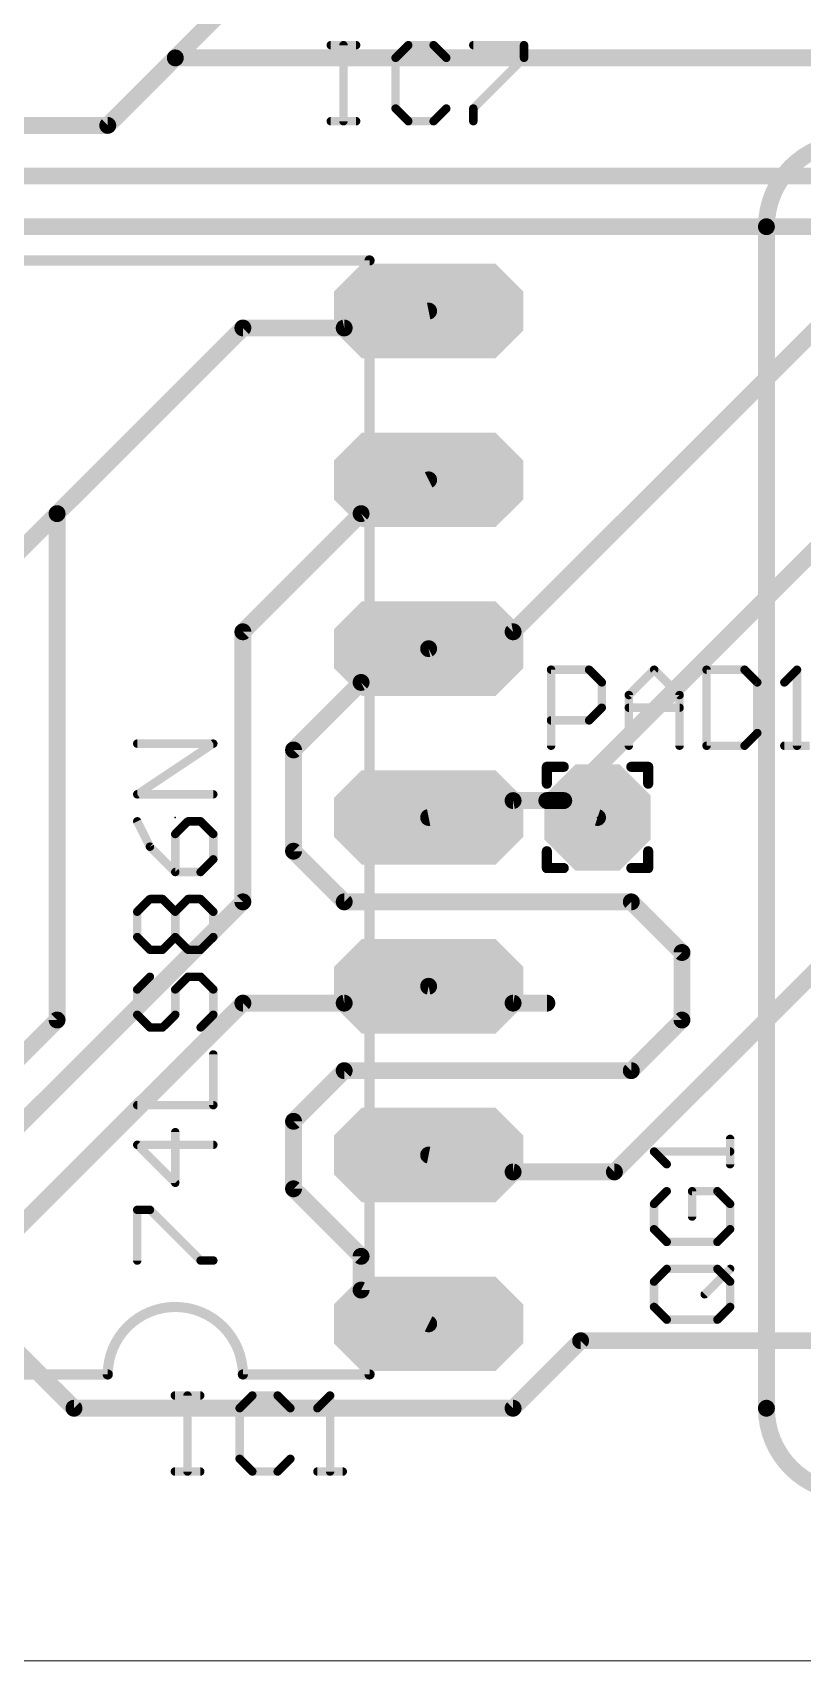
# Model space of a CAD drawing. Extents: x 0 to 127, y -4 to 62.
# Drawn here: x 44.84 to 56.42, y 0 to 24.51 of the extents above; entities that cross this region are included whole.
import ezdxf

# ---------------------------------------------------------------- set-up
doc = ezdxf.new("R2010")
doc.units = 0
for name, color, linetype in [('16', 172, 'CONTINUOUS'), ('17', 92, 'CONTINUOUS'), ('20', 7, 'CONTINUOUS'), ('21', 253, 'CONTINUOUS'), ('23', 7, 'CONTINUOUS'), ('25', 253, 'CONTINUOUS'), ('27', 253, 'CONTINUOUS'), ('51', 253, 'CONTINUOUS')]:
    doc.layers.add(name, color=color, linetype=linetype)

# ---------------------------------------------------------------- blocks, each defined once
blk = doc.blocks.new('LONGP100')
at = {"const_width": 0.5}
blk.add_lwpolyline([(-0.75, -0.1036), (-0.75, 0.1036), (-0.6036, 0.25), (0.6036, 0.25), (0.75, 0.1036), (0.75, -0.1036), (0.6036, -0.25), (-0.6036, -0.25), (-0.75, -0.1036), (-0.75, 0.1036)], dxfattribs=at)
blk = doc.blocks.new('OCTAGONP')
at = {"const_width": 0.5}
blk.add_lwpolyline([(-0.25, -0.1036), (-0.25, 0.1036), (-0.1036, 0.25), (0.1036, 0.25), (0.25, 0.1036), (0.25, -0.1036), (0.1036, -0.25), (-0.1036, -0.25), (-0.25, -0.1036), (-0.25, 0.1036)], dxfattribs=at)

msp = doc.modelspace()

# ---------------------------------------------------------------- linework, layer by layer
at = {"layer": '16', "const_width": 0.254}
for points in [[(46.99, 24.13), (47.752, 24.892)], [(45.974, 23.114), (46.99, 24.13)], [(46.99, 24.13), (58.42, 24.13)], [(30.734, 23.114), (45.974, 23.114)], [(41.148, 22.352), (59.182, 22.352)], [(41.91, 21.59), (58.928, 21.59)], [(49.53, 20.066), (50.8, 20.32)], [(45.212, 17.272), (48.006, 20.066)], [(48.006, 20.066), (49.53, 20.066)], [(52.07, 15.494), (56.642, 20.066)], [(59.69, 19.812), (52.832, 12.954)], [(49.784, 17.272), (50.8, 17.78)], [(44.45, 16.51), (45.212, 17.272)], [(45.212, 17.272), (45.212, 9.652)], [(48.006, 15.494), (49.784, 17.272)], [(48.006, 11.43), (48.006, 15.494)], [(50.8, 15.24), (52.07, 15.494)], [(49.784, 14.732), (50.8, 15.24)], [(48.768, 13.716), (49.784, 14.732)], [(60.452, 14.224), (53.594, 7.366)], [(48.768, 12.192), (48.768, 13.716)], [(52.07, 12.954), (50.8, 12.7)], [(52.578, 12.954), (52.07, 12.954)], [(52.832, 12.954), (52.578, 12.954)], [(52.578, 12.954), (53.34, 12.7)], [(49.53, 11.43), (48.768, 12.192)], [(44.45, 7.874), (48.006, 11.43)], [(53.848, 11.43), (49.53, 11.43)], [(54.61, 10.668), (53.848, 11.43)], [(54.61, 9.652), (54.61, 10.668)], [(49.53, 9.906), (50.8, 10.16)], [(50.8, 10.16), (52.07, 9.906)], [(44.45, 6.35), (48.006, 9.906)], [(48.006, 9.906), (49.53, 9.906)], [(52.07, 9.906), (52.578, 9.906)], [(45.212, 9.652), (44.45, 8.89)], [(53.848, 8.89), (54.61, 9.652)], [(48.768, 8.128), (49.53, 8.89)], [(49.53, 8.89), (53.848, 8.89)], [(48.768, 7.112), (48.768, 8.128)], [(52.07, 7.366), (50.8, 7.62)], [(53.594, 7.366), (52.07, 7.366)], [(49.784, 6.096), (48.768, 7.112)], [(49.784, 5.588), (49.784, 6.096)], [(49.784, 5.588), (50.8, 5.08)], [(44.45, 4.826), (45.466, 3.81)], [(52.07, 3.81), (53.086, 4.826)], [(53.086, 4.826), (57.912, 4.826)], [(45.466, 3.81), (52.07, 3.81)]]:
    msp.add_lwpolyline(points, dxfattribs=at)
at = {"layer": '16', "const_width": 0.127}
for points in [[(46.99, 24.1935, 1), (46.99, 24.0665)], [(46.9451, 24.1749, 1), (47.0349, 24.0851)], [(47.0349, 24.0851, 1), (46.9451, 24.1749)], [(45.9291, 23.1589, 1), (46.0189, 23.0691)], [(45.974, 23.0505, 1), (45.974, 23.1775)], [(50.8125, 20.2577, 1), (50.7875, 20.3823)], [(48.006, 20.1295, 1), (48.006, 20.0025)], [(48.0509, 20.0211, 1), (47.9611, 20.1109)], [(49.5175, 20.1283, 1), (49.5425, 20.0037)], [(49.53, 20.0025, 1), (49.53, 20.1295)], [(50.8284, 17.7232, 1), (50.7716, 17.8368)], [(45.2755, 17.272, 1), (45.1485, 17.272)], [(45.1671, 17.3169, 1), (45.2569, 17.2271)], [(45.2569, 17.2271, 1), (45.1671, 17.3169)], [(49.7556, 17.3288, 1), (49.8124, 17.2152)], [(49.8289, 17.2271, 1), (49.7391, 17.3169)], [(48.0695, 15.494, 1), (47.9425, 15.494)], [(47.9611, 15.5389, 1), (48.0509, 15.4491)], [(52.0251, 15.5389, 1), (52.1149, 15.4491)], [(52.0825, 15.4317, 1), (52.0575, 15.5563)], [(50.7875, 15.3023, 1), (50.8125, 15.1777)], [(50.8284, 15.1832, 1), (50.7716, 15.2968)], [(49.7556, 14.7888, 1), (49.8124, 14.6752)], [(49.8289, 14.6871, 1), (49.7391, 14.7769)], [(48.8315, 13.716, 1), (48.7045, 13.716)], [(48.7231, 13.7609, 1), (48.8129, 13.6711)], [(52.07, 13.0175, 1), (52.07, 12.8905)], [(52.0825, 12.8917, 1), (52.0575, 13.0163)], [(52.578, 13.0175, 1), (52.578, 12.8905)], [(52.5981, 13.0142, 1), (52.5579, 12.8938)], [(52.578, 12.8905, 1), (52.578, 13.0175)], [(52.7871, 12.9989, 1), (52.8769, 12.9091)], [(52.832, 12.8905, 1), (52.832, 13.0175)], [(50.7875, 12.7623, 1), (50.8125, 12.6377)], [(53.3199, 12.6398, 1), (53.3601, 12.7602)], [(48.8129, 12.2369, 1), (48.7231, 12.1471)], [(48.7045, 12.192, 1), (48.8315, 12.192)], [(48.0509, 11.3851, 1), (47.9611, 11.4749)], [(49.53, 11.4935, 1), (49.53, 11.3665)], [(49.4851, 11.3851, 1), (49.5749, 11.4749)], [(53.8929, 11.4749, 1), (53.8031, 11.3851)], [(53.848, 11.3665, 1), (53.848, 11.4935)], [(47.9425, 11.43, 1), (48.0695, 11.43)], [(54.6735, 10.668, 1), (54.5465, 10.668)], [(54.5651, 10.6231, 1), (54.6549, 10.7129)], [(50.8125, 10.2223, 1), (50.7875, 10.0977)], [(50.8125, 10.0977, 1), (50.7875, 10.2223)], [(48.006, 9.9695, 1), (48.006, 9.8425)], [(48.0509, 9.8611, 1), (47.9611, 9.9509)], [(49.5175, 9.9683, 1), (49.5425, 9.8437)], [(49.53, 9.8425, 1), (49.53, 9.9695)], [(52.07, 9.9695, 1), (52.07, 9.8425)], [(52.0575, 9.8437, 1), (52.0825, 9.9683)], [(52.578, 9.8425, 1), (52.578, 9.9695)], [(45.1485, 9.652, 1), (45.2755, 9.652)], [(45.2569, 9.6071, 1), (45.1671, 9.6969)], [(54.5465, 9.652, 1), (54.6735, 9.652)], [(54.6549, 9.6071, 1), (54.5651, 9.6969)], [(49.53, 8.9535, 1), (49.53, 8.8265)], [(49.5749, 8.8451, 1), (49.4851, 8.9349)], [(53.8031, 8.9349, 1), (53.8929, 8.8451)], [(53.848, 8.8265, 1), (53.848, 8.9535)], [(48.8315, 8.128, 1), (48.7045, 8.128)], [(48.7231, 8.1729, 1), (48.8129, 8.0831)], [(50.8125, 7.6823, 1), (50.7875, 7.5577)], [(52.07, 7.4295, 1), (52.07, 7.3025)], [(52.0575, 7.3037, 1), (52.0825, 7.4283)], [(53.5491, 7.4109, 1), (53.6389, 7.3211)], [(53.594, 7.3025, 1), (53.594, 7.4295)], [(48.8129, 7.1569, 1), (48.7231, 7.0671)], [(48.7045, 7.112, 1), (48.8315, 7.112)], [(49.8475, 6.096, 1), (49.7205, 6.096)], [(49.7391, 6.0511, 1), (49.8289, 6.1409)], [(49.8124, 5.6448, 1), (49.7556, 5.5312)], [(49.7205, 5.588, 1), (49.8475, 5.588)], [(50.7716, 5.0232, 1), (50.8284, 5.1368)], [(53.086, 4.8895, 1), (53.086, 4.7625)], [(53.1309, 4.7811, 1), (53.0411, 4.8709)], [(45.466, 3.8735, 1), (45.466, 3.7465)], [(52.07, 3.7465, 1), (52.07, 3.8735)], [(45.4211, 3.7651, 1), (45.5109, 3.8549)], [(52.0251, 3.8549, 1), (52.1149, 3.7651)]]:
    msp.add_lwpolyline(points, format="xyb", dxfattribs=at)
at = {"layer": '20'}
msp.add_line((17.653, 0), (126.985, 0.038), dxfattribs=at)
at = {"layer": '21'}
for points, const_width in [([(57.15, 22.86, 0.4142), (55.88, 21.59)], 0.254), ([(55.9435, 21.59, 1), (55.8165, 21.59)], 0.127), ([(55.8165, 21.59, 1), (55.9435, 21.59)], 0.127), ([(49.9491, 21.082, 1), (49.8729, 21.082)], 0.0762), ([(49.911, 21.0439, 1), (49.911, 21.1201)], 0.0762), ([(52.578, 13.5001, 1), (52.578, 13.4239)], 0.0762), ([(52.6161, 13.462, 1), (52.5399, 13.462)], 0.0762), ([(52.832, 13.4239, 1), (52.832, 13.5001)], 0.0762), ([(53.848, 13.5001, 1), (53.848, 13.4239)], 0.0762), ([(54.1401, 13.462, 1), (54.0639, 13.462)], 0.0762), ([(54.102, 13.4239, 1), (54.102, 13.5001)], 0.0762), ([(52.5399, 13.208, 1), (52.6161, 13.208)], 0.0762), ([(54.0639, 13.208, 1), (54.1401, 13.208)], 0.0762), ([(52.6161, 12.192, 1), (52.5399, 12.192)], 0.0762), ([(54.1401, 12.192, 1), (54.0639, 12.192)], 0.0762), ([(52.578, 11.9761, 1), (52.578, 11.8999)], 0.0762), ([(52.832, 11.8999, 1), (52.832, 11.9761)], 0.0762), ([(53.848, 11.9761, 1), (53.848, 11.8999)], 0.0762), ([(54.102, 11.8999, 1), (54.102, 11.9761)], 0.0762), ([(52.5399, 11.938, 1), (52.6161, 11.938)], 0.0762), ([(54.0639, 11.938, 1), (54.1401, 11.938)], 0.0762), ([(48.006, 4.318, 1), (45.974, 4.318)], 0.1524), ([(45.9359, 4.318, 1), (46.0121, 4.318)], 0.0762), ([(45.974, 4.2799, 1), (45.974, 4.3561)], 0.0762), ([(48.006, 4.3561, 1), (48.006, 4.2799)], 0.0762), ([(47.9679, 4.318, 1), (48.0441, 4.318)], 0.0762), ([(49.8729, 4.318, 1), (49.9491, 4.318)], 0.0762), ([(49.911, 4.2799, 1), (49.911, 4.3561)], 0.0762), ([(55.88, 3.81, 0.4142), (57.15, 2.54)], 0.254), ([(55.9435, 3.81, 1), (55.8165, 3.81)], 0.127), ([(55.8165, 3.81, 1), (55.9435, 3.81)], 0.127)]:
    msp.add_lwpolyline(points, format="xyb", dxfattribs=dict(at, const_width=const_width))
for points, const_width in [([(55.88, 21.59), (55.88, 3.81)], 0.254), ([(44.069, 21.082), (49.911, 21.082)], 0.1524), ([(49.911, 4.318), (49.911, 21.082)], 0.1524), ([(52.578, 13.462), (52.832, 13.462)], 0.1524), ([(52.578, 13.462), (52.578, 13.208)], 0.1524), ([(54.102, 13.462), (53.848, 13.462)], 0.1524), ([(54.102, 13.462), (54.102, 13.208)], 0.1524), ([(52.578, 11.938), (52.578, 12.192)], 0.1524), ([(54.102, 12.192), (54.102, 11.938)], 0.1524), ([(52.832, 11.938), (52.578, 11.938)], 0.1524), ([(54.102, 11.938), (53.848, 11.938)], 0.1524), ([(44.069, 4.318), (45.974, 4.318)], 0.1524), ([(49.911, 4.318), (48.006, 4.318)], 0.1524)]:
    msp.add_lwpolyline(points, dxfattribs=dict(at, const_width=const_width))
at = {"layer": '23'}
for p in [(46.99, 12.7), (53.34, 12.7)]:
    msp.add_point(p, dxfattribs=at)
at = {"layer": '25', "const_width": 0.127}
for points in [[(49.3283, 24.3214), (49.7096, 24.3214)], [(49.5189, 23.1775), (49.5189, 24.3214)], [(50.4933, 24.3214), (50.3027, 24.1308)], [(50.8746, 24.3214), (50.4933, 24.3214)], [(51.0653, 24.1308), (50.8746, 24.3214)], [(51.472, 24.3214), (52.2346, 24.3214)], [(52.2346, 24.3214), (52.2346, 24.1308)], [(50.3027, 24.1308), (50.3027, 23.3681)], [(52.2346, 24.1308), (51.472, 23.3681)], [(50.3027, 23.3681), (50.4933, 23.1775)], [(50.8746, 23.1775), (51.0653, 23.3681)], [(51.472, 23.3681), (51.472, 23.1775)], [(49.3283, 23.1775), (49.7096, 23.1775)], [(50.4933, 23.1775), (50.8746, 23.1775)], [(52.6415, 13.7795), (52.6415, 14.9234)], [(52.6415, 14.9234), (53.2134, 14.9234)], [(53.2134, 14.9234), (53.4041, 14.7328)], [(53.8108, 14.5421), (54.1921, 14.9234)], [(54.1921, 14.9234), (54.5734, 14.5421)], [(54.9801, 14.9234), (54.9801, 13.7795)], [(55.552, 14.9234), (54.9801, 14.9234)], [(55.7427, 14.7328), (55.552, 14.9234)], [(56.1494, 14.7328), (56.34, 14.9234)], [(56.34, 14.9234), (56.34, 13.7795)], [(53.4041, 14.7328), (53.4041, 14.3514)], [(55.7427, 13.9701), (55.7427, 14.7328)], [(53.8108, 13.7795), (53.8108, 14.5421)], [(54.5734, 14.5421), (54.5734, 13.7795)], [(53.2134, 14.1608), (52.6415, 14.1608)], [(53.4041, 14.3514), (53.2134, 14.1608)], [(53.8108, 14.3514), (54.5734, 14.3514)], [(55.552, 13.7795), (55.7427, 13.9701)], [(54.9801, 13.7795), (55.552, 13.7795)], [(56.1494, 13.7795), (56.5307, 13.7795)], [(55.3339, 7.4821), (55.3339, 7.8634)], [(54.3806, 7.4821), (54.19, 7.6727)], [(54.19, 7.6727), (55.3339, 7.6727)], [(54.3806, 7.0754), (54.19, 6.8847)], [(55.1433, 7.0754), (54.762, 7.0754)], [(54.762, 7.0754), (54.762, 6.6941)], [(55.3339, 6.8847), (55.1433, 7.0754)], [(54.19, 6.8847), (54.19, 6.5034)], [(55.3339, 6.5034), (55.3339, 6.8847)], [(54.19, 6.5034), (54.3806, 6.3128)], [(54.3806, 6.3128), (55.1433, 6.3128)], [(55.1433, 6.3128), (55.3339, 6.5034)], [(54.19, 5.7154), (54.3806, 5.9061)], [(54.3806, 5.9061), (55.1433, 5.9061)], [(54.9526, 5.5248), (55.3339, 5.9061)], [(55.1433, 5.9061), (55.3339, 5.7154)], [(54.19, 5.3341), (54.19, 5.7154)], [(55.3339, 5.7154), (55.3339, 5.3341)], [(54.3806, 5.1435), (54.19, 5.3341)], [(55.3339, 5.3341), (55.1433, 5.1435)], [(55.1433, 5.1435), (54.3806, 5.1435)], [(46.9832, 4.0014), (47.3645, 4.0014)], [(47.1738, 2.8575), (47.1738, 4.0014)], [(48.1482, 4.0014), (47.9576, 3.8108)], [(48.5295, 4.0014), (48.1482, 4.0014)], [(48.7202, 3.8108), (48.5295, 4.0014)], [(49.1269, 3.8108), (49.3175, 4.0014)], [(49.3175, 4.0014), (49.3175, 2.8575)], [(47.9576, 3.8108), (47.9576, 3.0481)], [(47.9576, 3.0481), (48.1482, 2.8575)], [(48.5295, 2.8575), (48.7202, 3.0481)], [(46.9832, 2.8575), (47.3645, 2.8575)], [(48.1482, 2.8575), (48.5295, 2.8575)], [(49.1269, 2.8575), (49.5082, 2.8575)]]:
    msp.add_lwpolyline(points, dxfattribs=at)
at = {"layer": '25', "const_width": 0.0635}
for points in [[(49.3283, 24.3531, 1), (49.3283, 24.2897)], [(49.5507, 24.3214, 1), (49.4872, 24.3214)], [(49.7096, 24.2897, 1), (49.7096, 24.3531)], [(50.4933, 24.3531, 1), (50.4933, 24.2897)], [(50.5158, 24.2989, 1), (50.4708, 24.3439)], [(50.897, 24.3439, 1), (50.8522, 24.2989)], [(50.8746, 24.2897, 1), (50.8746, 24.3531)], [(51.472, 24.3531, 1), (51.472, 24.2897)], [(52.2664, 24.3214, 1), (52.2028, 24.3214)], [(52.2346, 24.2897, 1), (52.2346, 24.3531)], [(50.3345, 24.1308, 1), (50.2709, 24.1308)], [(50.2802, 24.1533, 1), (50.3252, 24.1083)], [(51.0429, 24.1083, 1), (51.0877, 24.1533)], [(52.2028, 24.1308, 1), (52.2664, 24.1308)], [(52.2571, 24.1084, 1), (52.2121, 24.1532)], [(50.3252, 23.3906, 1), (50.2802, 23.3456)], [(50.2709, 23.3681, 1), (50.3345, 23.3681)], [(51.0877, 23.3456, 1), (51.0429, 23.3906)], [(51.5038, 23.3681, 1), (51.4402, 23.3681)], [(51.4495, 23.3905, 1), (51.4945, 23.3457)], [(49.3283, 23.2093, 1), (49.3283, 23.1458)], [(49.4872, 23.1775, 1), (49.5507, 23.1775)], [(49.7096, 23.1458, 1), (49.7096, 23.2093)], [(50.4933, 23.2093, 1), (50.4933, 23.1458)], [(50.4708, 23.155, 1), (50.5158, 23.2)], [(50.8522, 23.2, 1), (50.897, 23.155)], [(50.8746, 23.1458, 1), (50.8746, 23.2093)], [(51.4402, 23.1775, 1), (51.5038, 23.1775)], [(52.6733, 14.9234, 1), (52.6097, 14.9234)], [(52.6415, 14.9552, 1), (52.6415, 14.8917)], [(53.2358, 14.9459, 1), (53.191, 14.9009)], [(53.2134, 14.8917, 1), (53.2134, 14.9552)], [(54.2146, 14.9459, 1), (54.1696, 14.9009)], [(54.2146, 14.9009, 1), (54.1696, 14.9459)], [(55.0119, 14.9234, 1), (54.9483, 14.9234)], [(54.9801, 14.9552, 1), (54.9801, 14.8917)], [(55.5744, 14.9459, 1), (55.5296, 14.9009)], [(55.552, 14.8917, 1), (55.552, 14.9552)], [(56.3718, 14.9234, 1), (56.3083, 14.9234)], [(56.3625, 14.9009, 1), (56.3175, 14.9459)], [(53.4359, 14.7328, 1), (53.3723, 14.7328)], [(53.3817, 14.7103, 1), (53.4265, 14.7553)], [(55.7745, 14.7328, 1), (55.7109, 14.7328)], [(55.7203, 14.7103, 1), (55.7651, 14.7553)], [(56.1269, 14.7553, 1), (56.1719, 14.7103)], [(53.7883, 14.5646, 1), (53.8333, 14.5196)], [(53.8426, 14.5421, 1), (53.779, 14.5421)], [(54.6052, 14.5421, 1), (54.5416, 14.5421)], [(54.5509, 14.5196, 1), (54.5959, 14.5646)], [(52.6415, 14.1926, 1), (52.6415, 14.129)], [(53.2134, 14.129, 1), (53.2134, 14.1926)], [(53.3723, 14.3514, 1), (53.4359, 14.3514)], [(53.4265, 14.3289, 1), (53.3817, 14.3739)], [(53.8108, 14.3832, 1), (53.8108, 14.3196)], [(54.5734, 14.3196, 1), (54.5734, 14.3832)], [(53.191, 14.1833, 1), (53.2358, 14.1383)], [(55.7109, 13.9701, 1), (55.7745, 13.9701)], [(55.7651, 13.9476, 1), (55.7203, 13.9926)], [(52.6097, 13.7795, 1), (52.6733, 13.7795)], [(53.779, 13.7795, 1), (53.8426, 13.7795)], [(54.5416, 13.7795, 1), (54.6052, 13.7795)], [(54.9801, 13.8113, 1), (54.9801, 13.7478)], [(54.9483, 13.7795, 1), (55.0119, 13.7795)], [(55.5296, 13.802, 1), (55.5744, 13.757)], [(55.552, 13.7478, 1), (55.552, 13.8113)], [(56.1494, 13.8113, 1), (56.1494, 13.7478)], [(56.3083, 13.7795, 1), (56.3718, 13.7795)], [(55.3657, 7.8634, 1), (55.3021, 7.8634)], [(54.2125, 7.6952, 1), (54.1675, 7.6502)], [(54.19, 7.7045, 1), (54.19, 7.641)], [(55.3339, 7.641, 1), (55.3339, 7.7045)], [(54.3581, 7.4596, 1), (54.4031, 7.5046)], [(55.3021, 7.4821, 1), (55.3657, 7.4821)], [(54.4031, 7.053, 1), (54.3581, 7.0978)], [(54.7938, 7.0754, 1), (54.7302, 7.0754)], [(54.762, 7.1071, 1), (54.762, 7.0437)], [(55.1658, 7.0978, 1), (55.1208, 7.053)], [(55.1433, 7.0437, 1), (55.1433, 7.1071)], [(54.2218, 6.8847, 1), (54.1583, 6.8847)], [(54.1675, 6.9071, 1), (54.2125, 6.8623)], [(55.3657, 6.8847, 1), (55.3021, 6.8847)], [(55.3114, 6.8623, 1), (55.3564, 6.9071)], [(54.7302, 6.6941, 1), (54.7938, 6.6941)], [(54.2125, 6.5259, 1), (54.1675, 6.4809)], [(54.1583, 6.5034, 1), (54.2218, 6.5034)], [(54.3806, 6.3445, 1), (54.3806, 6.2811)], [(55.1433, 6.2811, 1), (55.1433, 6.3445)], [(55.3021, 6.5034, 1), (55.3657, 6.5034)], [(55.3564, 6.4809, 1), (55.3114, 6.5259)], [(54.3581, 6.2903, 1), (54.4031, 6.3353)], [(55.1208, 6.3353, 1), (55.1658, 6.2903)], [(54.3806, 5.9379, 1), (54.3806, 5.8744)], [(54.4031, 5.8837, 1), (54.3581, 5.9285)], [(55.1658, 5.9285, 1), (55.1208, 5.8837)], [(55.1433, 5.8744, 1), (55.1433, 5.9379)], [(55.3564, 5.8836, 1), (55.3114, 5.9286)], [(54.2218, 5.7154, 1), (54.1583, 5.7154)], [(54.1675, 5.7378, 1), (54.2125, 5.693)], [(55.3657, 5.7154, 1), (55.3021, 5.7154)], [(55.3114, 5.693, 1), (55.3564, 5.7378)], [(54.2125, 5.3566, 1), (54.1675, 5.3116)], [(54.9301, 5.5473, 1), (54.9751, 5.5023)], [(55.3564, 5.3116, 1), (55.3114, 5.3566)], [(54.1583, 5.3341, 1), (54.2218, 5.3341)], [(54.3806, 5.1753, 1), (54.3806, 5.1118)], [(54.3581, 5.121, 1), (54.4031, 5.166)], [(55.1208, 5.166, 1), (55.1658, 5.121)], [(55.1433, 5.1118, 1), (55.1433, 5.1753)], [(55.3021, 5.3341, 1), (55.3657, 5.3341)], [(46.9832, 4.0332, 1), (46.9832, 3.9697)], [(47.2056, 4.0014, 1), (47.142, 4.0014)], [(47.3645, 3.9697, 1), (47.3645, 4.0332)], [(48.1482, 4.0332, 1), (48.1482, 3.9697)], [(48.1707, 3.9789, 1), (48.1257, 4.0239)], [(48.5519, 4.0239, 1), (48.5071, 3.9789)], [(48.5295, 3.9697, 1), (48.5295, 4.0332)], [(49.3493, 4.0014, 1), (49.2858, 4.0014)], [(49.34, 3.9789, 1), (49.295, 4.0239)], [(47.9894, 3.8108, 1), (47.9258, 3.8108)], [(47.9351, 3.8333, 1), (47.9801, 3.7883)], [(48.6978, 3.7883, 1), (48.7426, 3.8333)], [(49.1044, 3.8333, 1), (49.1494, 3.7883)], [(47.9801, 3.0706, 1), (47.9351, 3.0256)], [(47.9258, 3.0481, 1), (47.9894, 3.0481)], [(48.7426, 3.0256, 1), (48.6978, 3.0706)], [(46.9832, 2.8893, 1), (46.9832, 2.8257)], [(47.142, 2.8575, 1), (47.2056, 2.8575)], [(47.3645, 2.8257, 1), (47.3645, 2.8893)], [(48.1482, 2.8893, 1), (48.1482, 2.8257)], [(48.1257, 2.835, 1), (48.1707, 2.88)], [(48.5071, 2.88, 1), (48.5519, 2.835)], [(48.5295, 2.8257, 1), (48.5295, 2.8893)], [(49.1269, 2.8893, 1), (49.1269, 2.8257)], [(49.2858, 2.8575, 1), (49.3493, 2.8575)], [(49.5082, 2.8257, 1), (49.5082, 2.8893)]]:
    msp.add_lwpolyline(points, format="xyb", dxfattribs=at)
at = {"layer": '27', "const_width": 0.0635}
for points in [[(46.4176, 13.8427, 1), (46.4176, 13.7792)], [(47.5791, 13.7845, 1), (47.5439, 13.8373)], [(47.5615, 13.7792, 1), (47.5615, 13.8427)], [(46.4176, 13.0801, 1), (46.4176, 13.0166)], [(46.4, 13.0747, 1), (46.4352, 13.0219)], [(47.5615, 13.0166, 1), (47.5615, 13.0801)], [(46.446, 12.6558, 1), (46.3892, 12.6274)], [(47.0214, 12.4509, 1), (46.9579, 12.4509)], [(46.9671, 12.4733, 1), (47.0121, 12.4285)], [(47.1802, 12.6734, 1), (47.1802, 12.6099)], [(47.2027, 12.6192, 1), (47.1577, 12.664)], [(47.3934, 12.664, 1), (47.3484, 12.6192)], [(47.3709, 12.6099, 1), (47.3709, 12.6734)], [(47.5933, 12.4509, 1), (47.5298, 12.4509)], [(47.539, 12.4285, 1), (47.584, 12.4733)], [(46.6306, 12.2828, 1), (46.5858, 12.2378)], [(46.5798, 12.2461, 1), (46.6366, 12.2745)], [(47.5298, 12.0696, 1), (47.5933, 12.0696)], [(47.584, 12.0471, 1), (47.539, 12.0921)], [(46.9896, 11.9108, 1), (46.9896, 11.8473)], [(46.9579, 11.879, 1), (47.0214, 11.879)], [(46.9672, 11.8565, 1), (47.012, 11.9015)], [(47.3484, 11.9015, 1), (47.3934, 11.8565)], [(47.3709, 11.8473, 1), (47.3709, 11.9108)], [(46.6082, 11.5041, 1), (46.6082, 11.4406)], [(46.6307, 11.4499, 1), (46.5857, 11.4947)], [(46.8214, 11.4948, 1), (46.7764, 11.4498)], [(46.7989, 11.4406, 1), (46.7989, 11.5041)], [(47.1802, 11.5041, 1), (47.1802, 11.4406)], [(47.2027, 11.4499, 1), (47.1577, 11.4947)], [(47.3934, 11.4947, 1), (47.3484, 11.4499)], [(47.3709, 11.4406, 1), (47.3709, 11.5041)], [(46.4494, 11.2816, 1), (46.3858, 11.2816)], [(46.3951, 11.304, 1), (46.4401, 11.2592)], [(47.0214, 11.2816, 1), (46.9579, 11.2816)], [(46.9671, 11.304, 1), (47.0121, 11.2592)], [(46.9671, 11.2591, 1), (47.0121, 11.3041)], [(47.5933, 11.2816, 1), (47.5298, 11.2816)], [(47.539, 11.2592, 1), (47.584, 11.304)], [(46.4401, 10.9228, 1), (46.3951, 10.8778)], [(46.3858, 10.9003, 1), (46.4494, 10.9003)], [(47.0121, 10.9228, 1), (46.9671, 10.8778)], [(46.9579, 10.9003, 1), (47.0214, 10.9003)], [(47.012, 10.8778, 1), (46.9672, 10.9228)], [(47.5298, 10.9003, 1), (47.5933, 10.9003)], [(47.584, 10.8778, 1), (47.539, 10.9228)], [(46.6082, 10.7415, 1), (46.6082, 10.6779)], [(46.5857, 10.6872, 1), (46.6307, 10.7322)], [(46.7765, 10.7322, 1), (46.8213, 10.6872)], [(46.7989, 10.6779, 1), (46.7989, 10.7415)], [(47.1802, 10.7415, 1), (47.1802, 10.6779)], [(47.1577, 10.6872, 1), (47.2027, 10.7322)], [(47.3484, 10.7322, 1), (47.3934, 10.6872)], [(47.3709, 10.6779, 1), (47.3709, 10.7415)], [(46.6307, 10.2806, 1), (46.5857, 10.3254)], [(47.1802, 10.3348, 1), (47.1802, 10.2713)], [(47.2027, 10.2806, 1), (47.1577, 10.3254)], [(47.3934, 10.3254, 1), (47.3484, 10.2806)], [(47.3709, 10.2713, 1), (47.3709, 10.3348)], [(46.4494, 10.1123, 1), (46.3858, 10.1123)], [(46.3951, 10.1347, 1), (46.4401, 10.0899)], [(47.0214, 10.1123, 1), (46.9579, 10.1123)], [(46.9671, 10.1347, 1), (47.0121, 10.0899)], [(47.5933, 10.1123, 1), (47.5298, 10.1123)], [(47.539, 10.0899, 1), (47.584, 10.1347)], [(46.4401, 9.7535, 1), (46.3951, 9.7085)], [(46.3858, 9.731, 1), (46.4494, 9.731)], [(46.6082, 9.5722, 1), (46.6082, 9.5086)], [(46.5857, 9.5179, 1), (46.6307, 9.5629)], [(46.7765, 9.5629, 1), (46.8213, 9.5179)], [(46.7989, 9.5086, 1), (46.7989, 9.5722)], [(46.9579, 9.731, 1), (47.0214, 9.731)], [(47.012, 9.7085, 1), (46.9672, 9.7535)], [(47.3484, 9.5629, 1), (47.3934, 9.5179)], [(47.5298, 9.731, 1), (47.5933, 9.731)], [(47.584, 9.7085, 1), (47.539, 9.7535)], [(47.5933, 9.1337, 1), (47.5298, 9.1337)], [(46.4176, 8.4029, 1), (46.4176, 8.3393)], [(47.5298, 8.3711, 1), (47.5933, 8.3711)], [(47.5615, 8.3393, 1), (47.5615, 8.4029)], [(47.0214, 7.9644, 1), (46.9579, 7.9644)], [(46.4176, 7.8055, 1), (46.4176, 7.742)], [(46.44, 7.7962, 1), (46.3952, 7.7512)], [(47.5615, 7.742, 1), (47.5615, 7.8055)], [(46.9579, 7.2018, 1), (47.0214, 7.2018)], [(46.9672, 7.1793, 1), (47.012, 7.2243)], [(46.4494, 6.7951, 1), (46.3858, 6.7951)], [(46.4176, 6.8269, 1), (46.4176, 6.7634)], [(46.6306, 6.8176, 1), (46.5858, 6.7726)], [(46.6082, 6.7634, 1), (46.6082, 6.8269)], [(46.3858, 6.0325, 1), (46.4494, 6.0325)], [(47.3709, 6.0643, 1), (47.3709, 6.0008)], [(47.3485, 6.01, 1), (47.3933, 6.055)], [(47.5615, 6.0008, 1), (47.5615, 6.0643)]]:
    msp.add_lwpolyline(points, format="xyb", dxfattribs=at)
at = {"layer": '27', "const_width": 0.127}
for points in [[(46.4176, 13.0483), (47.5615, 13.8109)], [(47.5615, 13.8109), (46.4176, 13.8109)], [(47.5615, 13.0483), (46.4176, 13.0483)], [(46.4176, 12.6416), (46.6082, 12.2603)], [(47.1802, 12.6416), (46.9896, 12.4509)], [(46.9896, 12.4509), (46.9896, 11.879)], [(47.3709, 12.6416), (47.1802, 12.6416)], [(47.5615, 12.4509), (47.3709, 12.6416)], [(47.5615, 12.0696), (47.5615, 12.4509)], [(46.6082, 12.2603), (46.9896, 11.879)], [(47.3709, 11.879), (47.5615, 12.0696)], [(46.9896, 11.879), (47.3709, 11.879)], [(46.4176, 11.2816), (46.6082, 11.4723)], [(46.6082, 11.4723), (46.7989, 11.4723)], [(46.7989, 11.4723), (46.9896, 11.2816)], [(46.9896, 11.2816), (47.1802, 11.4723)], [(47.1802, 11.4723), (47.3709, 11.4723)], [(47.3709, 11.4723), (47.5615, 11.2816)], [(46.4176, 10.9003), (46.4176, 11.2816)], [(46.9896, 10.9003), (46.9896, 11.2816)], [(47.5615, 11.2816), (47.5615, 10.9003)], [(46.6082, 10.7097), (46.4176, 10.9003)], [(46.9896, 10.9003), (46.7989, 10.7097)], [(47.1802, 10.7097), (46.9896, 10.9003)], [(47.5615, 10.9003), (47.3709, 10.7097)], [(46.7989, 10.7097), (46.6082, 10.7097)], [(47.3709, 10.7097), (47.1802, 10.7097)], [(46.6082, 10.303), (46.4176, 10.1123)], [(46.9896, 10.1123), (47.1802, 10.303)], [(47.1802, 10.303), (47.3709, 10.303)], [(47.3709, 10.303), (47.5615, 10.1123)], [(46.4176, 10.1123), (46.4176, 9.731)], [(46.9896, 9.731), (46.9896, 10.1123)], [(47.5615, 10.1123), (47.5615, 9.731)], [(46.4176, 9.731), (46.6082, 9.5404)], [(46.6082, 9.5404), (46.7989, 9.5404)], [(46.7989, 9.5404), (46.9896, 9.731)], [(47.5615, 9.731), (47.3709, 9.5404)], [(47.5615, 8.3711), (47.5615, 9.1337)], [(46.4176, 8.3711), (47.5615, 8.3711)], [(46.9896, 7.2018), (46.9896, 7.9644)], [(47.5615, 7.7737), (46.4176, 7.7737)], [(46.4176, 7.7737), (46.9896, 7.2018)], [(46.4176, 6.0325), (46.4176, 6.7951)], [(46.4176, 6.7951), (46.6082, 6.7951)], [(46.6082, 6.7951), (47.3709, 6.0325)], [(47.3709, 6.0325), (47.5615, 6.0325)]]:
    msp.add_lwpolyline(points, dxfattribs=at)
at = {"layer": '51', "const_width": 0.1524}
msp.add_lwpolyline([(53.34, 12.065, 1), (53.34, 13.335, 1), (53.34, 12.065)], format="xyb", dxfattribs=at)

# ---------------------------------------------------------------- block references
at = {"layer": '17', "xscale": 1.4224, "yscale": 1.4224, "rotation": 180}
for p in [(50.8, 20.32), (50.8, 17.78), (50.8, 15.24), (50.8, 12.7), (50.8, 10.16), (50.8, 7.62), (50.8, 5.08)]:
    msp.add_blockref('LONGP100', p, dxfattribs=at)
at = {"layer": '17', "xscale": 1.6002, "yscale": 1.6002}
msp.add_blockref('OCTAGONP', (53.34, 12.7), dxfattribs=at)

doc.saveas('drawing.dxf')
